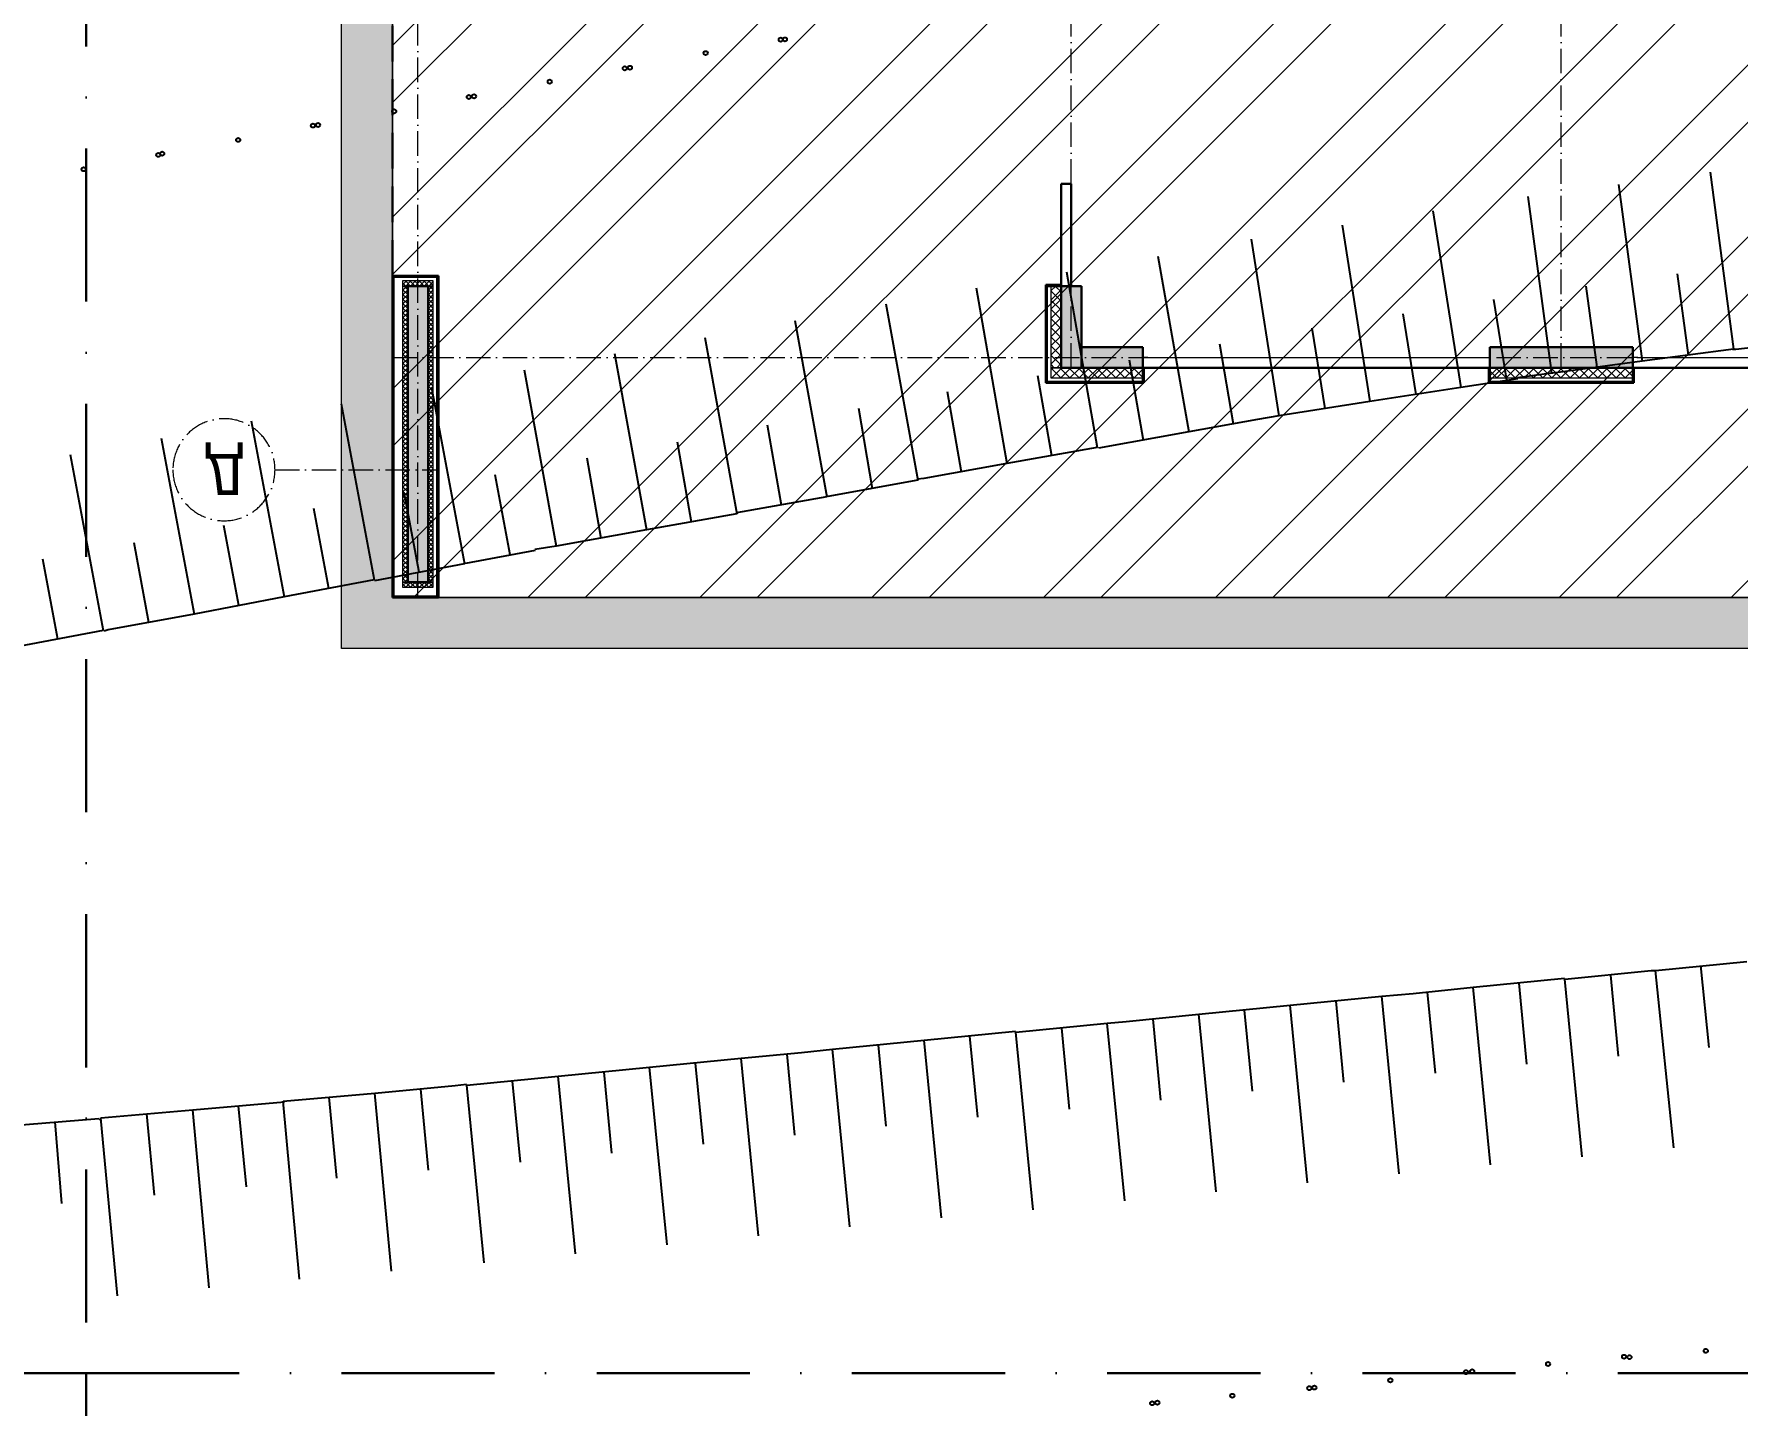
# Model space of a CAD drawing. Header units: millimetres. Extents: x 1353783 to 6492029790, y -7276956 to -512500.
# Drawn here: x 9990460 to 9993798, y -2828566 to -2825878 of the extents above; entities that cross this region are included whole.
import ezdxf

# ---------------------------------------------------------------- set-up
doc = ezdxf.new("R2010")
doc.units = ezdxf.units.MM
for name, pattern in [('( Dashed )', [0.75, 0.5, -0.25]), ('482 Границы районов', [5, 3, -1, 0, -1]), ('ACAD_ISO10W100', [18, 12, -3, 0, -3]), ('CONTI', [0]), ('осевая', [50.8, 31.75, -6.35, 6.35, -6.35])]:
    doc.linetypes.add(name, pattern=pattern)
doc.layers.get('0').update_dxf_attribs({"lineweight": 5})
for name, color, linetype, lineweight in [('!A-DIAFRAGM типовой', 142, 'Continuous', 0), ('7земля', 7, 'Continuous', 30), ('DIAFRAGM', 46, 'Continuous', 30), ('INSULATION', 81, 'Continuous', 5), ('Ар-окна', 5, 'Continuous', 9), ('ГП-Граница учасика ИЖС', 3, 'Continuous', 5), ('ГП-Тратуар', 3, 'Continuous', 5), ('оси', 231, 'осевая', 9)]:
    doc.layers.add(name, color=color, linetype=linetype, lineweight=lineweight)
for name, color, linetype in [('SIT_LРЕЛЬЕФ', 7, 'CONTI'), ('Заливка', 7, 'Continuous'), ('РЕЛЬЕФ', 7, 'CONTI')]:
    doc.layers.add(name, color=color, linetype=linetype)
doc.styles.add('GOST Common', font='', dxfattribs={"height": 3})
doc.styles.get('GOST Common').set_extended_font_data('GOST Common')

# ---------------------------------------------------------------- blocks, each defined once
blk = doc.blocks.new('амвамвам')
at = {"lineweight": 30, "ltscale": 100, "true_color": 0x939598}
h = blk.add_hatch(color=252, dxfattribs=at)
h.dxf.hatch_style = 1
h.paths.add_polyline_path([(9923280, -3525392), (9923280, -3524892), (9918930, -3524892), (9918930, -3525392)], flags=17)
h.paths.add_polyline_path([(9926080, -3525392), (9926080, -3524892), (9937530, -3524892), (9937530, -3539792), (9912030, -3539792), (9911530, -3539792), (9911530, -3522392), (9912030, -3522392), (9912030, -3539292), (9937030, -3539292), (9937030, -3525392)])
at = {"color": 251, "lineweight": 15, "ltscale": 100, "true_color": 0x636466}
blk.add_lwpolyline([(9926080, -3525392), (9926080, -3524892), (9937530, -3524892), (9937530, -3539792), (9912030, -3539792), (9911530, -3539792), (9911530, -3522392), (9912030, -3522392), (9912030, -3539292), (9937030, -3539292), (9937030, -3525392)], close=True, dxfattribs=at)
blk = doc.blocks.new('ТИП-3')
at = {"layer": '!A-DIAFRAGM типовой', "lineweight": 0, "ltscale": 100, "true_color": 0x000000}
h = blk.add_hatch(color=18, dxfattribs=at)
h.dxf.hatch_style = 1
h.paths.add_polyline_path([(10363114, -2871481), (10363314, -2871481), (10363314, -2868581), (10363114, -2868581)])
h = blk.add_hatch(color=18, dxfattribs=at)
h.dxf.hatch_style = 1
h.paths.add_polyline_path([(10369514, -2871481), (10369714, -2871481), (10369714, -2870681), (10369514, -2870681)])
h = blk.add_hatch(color=18, dxfattribs=at)
h.dxf.hatch_style = 1
h.paths.add_polyline_path([(10369714, -2870681), (10369714, -2870881), (10370314, -2870881), (10370314, -2870681)])
h = blk.add_hatch(color=18, dxfattribs=at)
h.dxf.hatch_style = 1
h.paths.add_polyline_path([(10373714, -2870681), (10373714, -2870881), (10375114, -2870881), (10375114, -2870681)])
at = {"layer": '7земля', "color": 18, "lineweight": 30, "ltscale": 100, "true_color": 0x000000}
for p, q in [((10362964, -2868431), (10363414, -2868431)), ((10362964, -2871581), (10362964, -2868431)), ((10362974, -2868441), (10363404, -2868441)), ((10362974, -2871571), (10362974, -2868441)), ((10363404, -2868441), (10363404, -2871571)), ((10363414, -2868431), (10363414, -2871581)), ((10370324, -2870531), (10369364, -2870531)), ((10369364, -2870531), (10369364, -2871491)), ((10370314, -2870541), (10369374, -2870541)), ((10369374, -2870541), (10369374, -2871481)), ((10370314, -2870681), (10370314, -2870541)), ((10370324, -2870681), (10370324, -2870531)), ((10375124, -2870531), (10373704, -2870531)), ((10373704, -2870531), (10373704, -2870681)), ((10375114, -2870541), (10373714, -2870541)), ((10373714, -2870541), (10373714, -2870681)), ((10375114, -2870681), (10375114, -2870541)), ((10375124, -2870681), (10375124, -2870531)), ((10370314, -2870681), (10370364, -2870681)), ((10373664, -2870681), (10370364, -2870681)), ((10373714, -2870681), (10373664, -2870681)), ((10375114, -2870681), (10375164, -2870681)), ((10377964, -2870681), (10375164, -2870681)), ((10369364, -2871491), (10369514, -2871491)), ((10369374, -2871481), (10369514, -2871481)), ((10369514, -2871531), (10369514, -2871481)), ((10369514, -2871481), (10369614, -2871481)), ((10369514, -2871531), (10369514, -2872431)), ((10369614, -2871481), (10369614, -2871531)), ((10369614, -2872431), (10369614, -2871531)), ((10363414, -2871581), (10362964, -2871581)), ((10363404, -2871571), (10362974, -2871571)), ((10369514, -2872431), (10369514, -2872481)), ((10369514, -2872481), (10369614, -2872481)), ((10369614, -2872481), (10369614, -2872431))]:
    blk.add_line(p, q, dxfattribs=at)
at = {"layer": '7земля', "color": 18, "linetype": '( Dashed )', "lineweight": 20, "ltscale": 700, "true_color": 0x000000}
blk.add_line((10363414, -2868431), (10387514, -2868431), dxfattribs=at)
at = {"layer": '7земля', "color": 18, "linetype": '( Dashed )', "lineweight": 30, "ltscale": 700, "true_color": 0x000000}
blk.add_line((10362964, -2871581), (10362964, -2874881), dxfattribs=at)
at = {"layer": 'DIAFRAGM', "color": 18, "ltscale": 0.5, "true_color": 0x000000}
for p, q in [((10363314, -2868581), (10363114, -2868581)), ((10363114, -2868581), (10363114, -2871481)), ((10363314, -2871481), (10363314, -2868581)), ((10369714, -2870681), (10369514, -2870681)), ((10369514, -2870681), (10369514, -2871481)), ((10369714, -2871481), (10369714, -2870681)), ((10369714, -2870681), (10369714, -2870881)), ((10370314, -2870681), (10369714, -2870681)), ((10370314, -2870881), (10370314, -2870681)), ((10373714, -2870681), (10373714, -2870881)), ((10375114, -2870681), (10373714, -2870681)), ((10375114, -2870881), (10375114, -2870681)), ((10369714, -2870881), (10370314, -2870881)), ((10373714, -2870881), (10375114, -2870881)), ((10363114, -2871481), (10363314, -2871481)), ((10369514, -2871481), (10369714, -2871481))]:
    blk.add_line(p, q, dxfattribs=at)
at = {"layer": 'INSULATION', "color": 18, "linetype": 'Continuous', "ltscale": 0.5, "true_color": 0x000000}
for p, q in [((10363064, -2868563), (10363096, -2868531)), ((10363064, -2868544), (10363101, -2868581)), ((10363091, -2868581), (10363141, -2868531)), ((10363096, -2868531), (10363146, -2868581)), ((10363136, -2868581), (10363186, -2868531)), ((10363141, -2868531), (10363191, -2868581)), ((10363181, -2868581), (10363231, -2868531)), ((10363186, -2868531), (10363236, -2868581)), ((10363226, -2868581), (10363276, -2868531)), ((10363231, -2868531), (10363281, -2868581)), ((10363271, -2868581), (10363321, -2868531)), ((10363276, -2868531), (10363326, -2868581)), ((10363316, -2868581), (10363364, -2868532)), ((10363321, -2868531), (10363364, -2868574)), ((10363101, -2868581), (10363064, -2868618)), ((10363064, -2868608), (10363114, -2868658)), ((10363114, -2868613), (10363064, -2868663)), ((10363064, -2868653), (10363114, -2868703)), ((10363114, -2868658), (10363064, -2868708)), ((10363064, -2868698), (10363114, -2868748)), ((10363114, -2868703), (10363064, -2868753)), ((10363082, -2868581), (10363114, -2868613)), ((10363351, -2868581), (10363314, -2868618)), ((10363314, -2868608), (10363364, -2868658)), ((10363364, -2868613), (10363314, -2868663)), ((10363314, -2868653), (10363364, -2868703)), ((10363364, -2868658), (10363314, -2868708)), ((10363314, -2868698), (10363364, -2868748)), ((10363364, -2868703), (10363314, -2868753)), ((10363332, -2868581), (10363364, -2868613)), ((10363361, -2868581), (10363364, -2868577)), ((10363064, -2868742), (10363114, -2868792)), ((10363114, -2868748), (10363064, -2868798)), ((10363064, -2868787), (10363114, -2868837)), ((10363114, -2868792), (10363064, -2868842)), ((10363064, -2868832), (10363114, -2868882)), ((10363114, -2868837), (10363064, -2868887)), ((10363064, -2868877), (10363114, -2868927)), ((10363114, -2868882), (10363064, -2868932)), ((10363314, -2868742), (10363364, -2868792)), ((10363364, -2868748), (10363314, -2868798)), ((10363314, -2868787), (10363364, -2868837)), ((10363364, -2868792), (10363314, -2868842)), ((10363314, -2868832), (10363364, -2868882)), ((10363364, -2868837), (10363314, -2868887)), ((10363314, -2868877), (10363364, -2868927)), ((10363364, -2868882), (10363314, -2868932)), ((10363064, -2868922), (10363114, -2868972)), ((10363114, -2868927), (10363064, -2868977)), ((10363064, -2868967), (10363114, -2869017)), ((10363114, -2868972), (10363064, -2869022)), ((10363064, -2869012), (10363114, -2869062)), ((10363114, -2869017), (10363064, -2869067)), ((10363064, -2869057), (10363114, -2869107)), ((10363314, -2868922), (10363364, -2868972)), ((10363364, -2868927), (10363314, -2868977)), ((10363314, -2868967), (10363364, -2869017)), ((10363364, -2868972), (10363314, -2869022)), ((10363314, -2869012), (10363364, -2869062)), ((10363364, -2869017), (10363314, -2869067)), ((10363314, -2869057), (10363364, -2869107)), ((10363114, -2869062), (10363064, -2869112)), ((10363064, -2869102), (10363114, -2869152)), ((10363114, -2869107), (10363064, -2869157)), ((10363064, -2869147), (10363114, -2869197)), ((10363114, -2869152), (10363064, -2869202)), ((10363064, -2869191), (10363114, -2869241)), ((10363114, -2869197), (10363064, -2869247)), ((10363364, -2869062), (10363314, -2869112)), ((10363314, -2869102), (10363364, -2869152)), ((10363364, -2869107), (10363314, -2869157)), ((10363314, -2869147), (10363364, -2869197)), ((10363364, -2869152), (10363314, -2869202)), ((10363314, -2869191), (10363364, -2869241)), ((10363364, -2869197), (10363314, -2869247)), ((10363064, -2869236), (10363114, -2869286)), ((10363114, -2869241), (10363064, -2869291)), ((10363064, -2869281), (10363114, -2869331)), ((10363114, -2869286), (10363064, -2869336)), ((10363064, -2869326), (10363114, -2869376)), ((10363114, -2869331), (10363064, -2869381)), ((10363064, -2869371), (10363114, -2869421)), ((10363114, -2869376), (10363064, -2869426)), ((10363314, -2869236), (10363364, -2869286)), ((10363364, -2869241), (10363314, -2869291)), ((10363314, -2869281), (10363364, -2869331)), ((10363364, -2869286), (10363314, -2869336)), ((10363314, -2869326), (10363364, -2869376)), ((10363364, -2869331), (10363314, -2869381)), ((10363314, -2869371), (10363364, -2869421)), ((10363364, -2869376), (10363314, -2869426)), ((10363064, -2869416), (10363114, -2869466)), ((10363114, -2869421), (10363064, -2869471)), ((10363064, -2869461), (10363114, -2869511)), ((10363114, -2869466), (10363064, -2869516)), ((10363064, -2869506), (10363114, -2869556)), ((10363114, -2869511), (10363064, -2869561)), ((10363064, -2869551), (10363114, -2869601)), ((10363114, -2869556), (10363064, -2869606)), ((10363314, -2869416), (10363364, -2869466)), ((10363364, -2869421), (10363314, -2869471)), ((10363314, -2869461), (10363364, -2869511)), ((10363364, -2869466), (10363314, -2869516)), ((10363314, -2869506), (10363364, -2869556)), ((10363364, -2869511), (10363314, -2869561)), ((10363314, -2869551), (10363364, -2869601)), ((10363364, -2869556), (10363314, -2869606)), ((10363064, -2869596), (10363114, -2869646)), ((10363114, -2869601), (10363064, -2869651)), ((10363064, -2869641), (10363114, -2869691)), ((10363114, -2869646), (10363064, -2869696)), ((10363064, -2869685), (10363114, -2869735)), ((10363114, -2869691), (10363064, -2869741)), ((10363314, -2869596), (10363364, -2869646)), ((10363364, -2869601), (10363314, -2869651)), ((10363314, -2869641), (10363364, -2869691)), ((10363364, -2869646), (10363314, -2869696)), ((10363314, -2869685), (10363364, -2869735)), ((10363364, -2869691), (10363314, -2869741)), ((10363064, -2869730), (10363114, -2869780)), ((10363114, -2869735), (10363064, -2869785)), ((10363064, -2869775), (10363114, -2869825)), ((10363114, -2869780), (10363064, -2869830)), ((10363064, -2869820), (10363114, -2869870)), ((10363114, -2869825), (10363064, -2869875)), ((10363064, -2869865), (10363114, -2869915)), ((10363114, -2869870), (10363064, -2869920)), ((10363314, -2869730), (10363364, -2869780)), ((10363364, -2869735), (10363314, -2869785)), ((10363314, -2869775), (10363364, -2869825)), ((10363364, -2869780), (10363314, -2869830)), ((10363314, -2869820), (10363364, -2869870)), ((10363364, -2869825), (10363314, -2869875)), ((10363314, -2869865), (10363364, -2869915)), ((10363364, -2869870), (10363314, -2869920)), ((10363064, -2869910), (10363114, -2869960)), ((10363114, -2869915), (10363064, -2869965)), ((10363064, -2869955), (10363114, -2870005)), ((10363114, -2869960), (10363064, -2870010)), ((10363064, -2870000), (10363114, -2870050)), ((10363114, -2870005), (10363064, -2870055)), ((10363064, -2870045), (10363114, -2870095)), ((10363114, -2870050), (10363064, -2870100)), ((10363314, -2869910), (10363364, -2869960)), ((10363364, -2869915), (10363314, -2869965)), ((10363314, -2869955), (10363364, -2870005)), ((10363364, -2869960), (10363314, -2870010)), ((10363314, -2870000), (10363364, -2870050)), ((10363364, -2870005), (10363314, -2870055)), ((10363314, -2870045), (10363364, -2870095)), ((10363364, -2870050), (10363314, -2870100)), ((10363064, -2870090), (10363114, -2870140)), ((10363114, -2870095), (10363064, -2870145)), ((10363064, -2870134), (10363114, -2870184)), ((10363114, -2870140), (10363064, -2870190)), ((10363064, -2870179), (10363114, -2870229)), ((10363114, -2870184), (10363064, -2870234)), ((10363064, -2870224), (10363114, -2870274)), ((10363314, -2870090), (10363364, -2870140)), ((10363364, -2870095), (10363314, -2870145)), ((10363314, -2870134), (10363364, -2870184)), ((10363364, -2870140), (10363314, -2870190)), ((10363314, -2870179), (10363364, -2870229)), ((10363364, -2870184), (10363314, -2870234)), ((10363314, -2870224), (10363364, -2870274)), ((10363114, -2870229), (10363064, -2870279)), ((10363064, -2870269), (10363114, -2870319)), ((10363114, -2870274), (10363064, -2870324)), ((10363064, -2870314), (10363114, -2870364)), ((10363114, -2870319), (10363064, -2870369)), ((10363064, -2870359), (10363114, -2870409)), ((10363114, -2870364), (10363064, -2870414)), ((10363364, -2870229), (10363314, -2870279)), ((10363314, -2870269), (10363364, -2870319)), ((10363364, -2870274), (10363314, -2870324)), ((10363314, -2870314), (10363364, -2870364)), ((10363364, -2870319), (10363314, -2870369)), ((10363314, -2870359), (10363364, -2870409)), ((10363364, -2870364), (10363314, -2870414)), ((10363064, -2870404), (10363114, -2870454)), ((10363114, -2870409), (10363064, -2870459)), ((10363064, -2870449), (10363114, -2870499)), ((10363114, -2870454), (10363064, -2870504)), ((10363064, -2870494), (10363114, -2870544)), ((10363114, -2870499), (10363064, -2870549)), ((10363064, -2870539), (10363114, -2870589)), ((10363114, -2870544), (10363064, -2870594)), ((10363314, -2870404), (10363364, -2870454)), ((10363364, -2870409), (10363314, -2870459)), ((10363314, -2870449), (10363364, -2870499)), ((10363364, -2870454), (10363314, -2870504)), ((10363314, -2870494), (10363364, -2870544)), ((10363364, -2870499), (10363314, -2870549)), ((10363314, -2870539), (10363364, -2870589)), ((10363364, -2870544), (10363314, -2870594)), ((10363064, -2870583), (10363114, -2870633)), ((10363114, -2870589), (10363064, -2870639)), ((10363064, -2870628), (10363114, -2870678)), ((10363114, -2870633), (10363064, -2870683)), ((10363064, -2870673), (10363114, -2870723)), ((10363114, -2870678), (10363064, -2870728)), ((10363064, -2870718), (10363114, -2870768)), ((10363114, -2870723), (10363064, -2870773)), ((10363314, -2870583), (10363364, -2870633)), ((10363364, -2870589), (10363314, -2870639)), ((10363314, -2870628), (10363364, -2870678)), ((10363364, -2870633), (10363314, -2870683)), ((10363314, -2870673), (10363364, -2870723)), ((10363364, -2870678), (10363314, -2870728)), ((10363314, -2870718), (10363364, -2870768)), ((10363364, -2870723), (10363314, -2870773)), ((10369414, -2870588), (10369422, -2870581)), ((10369414, -2870678), (10369511, -2870581)), ((10369414, -2870663), (10369432, -2870681)), ((10369414, -2870714), (10369448, -2870681)), ((10369414, -2870804), (10369514, -2870704)), ((10369514, -2870814), (10369414, -2870714)), ((10369422, -2870581), (10369522, -2870681)), ((10369514, -2870725), (10369471, -2870681)), ((10369501, -2870681), (10369601, -2870581)), ((10369511, -2870581), (10369611, -2870681)), ((10369591, -2870681), (10369691, -2870581)), ((10369601, -2870581), (10369701, -2870681)), ((10369681, -2870681), (10369781, -2870581)), ((10369691, -2870581), (10369791, -2870681)), ((10369771, -2870681), (10369871, -2870581)), ((10369781, -2870581), (10369881, -2870681)), ((10369860, -2870681), (10369960, -2870581)), ((10369871, -2870581), (10369971, -2870681)), ((10369950, -2870681), (10370050, -2870581)), ((10369960, -2870581), (10370060, -2870681)), ((10370040, -2870681), (10370140, -2870581)), ((10370050, -2870581), (10370150, -2870681)), ((10370130, -2870681), (10370230, -2870581)), ((10370140, -2870581), (10370240, -2870681)), ((10370220, -2870681), (10370314, -2870586)), ((10370230, -2870581), (10370314, -2870665)), ((10370309, -2870681), (10370314, -2870676)), ((10373714, -2870649), (10373783, -2870581)), ((10373714, -2870602), (10373793, -2870681)), ((10373773, -2870681), (10373873, -2870581)), ((10373783, -2870581), (10373883, -2870681)), ((10373862, -2870681), (10373962, -2870581)), ((10373873, -2870581), (10373973, -2870681)), ((10373952, -2870681), (10374052, -2870581)), ((10373962, -2870581), (10374062, -2870681)), ((10374042, -2870681), (10374142, -2870581)), ((10374052, -2870581), (10374152, -2870681)), ((10374132, -2870681), (10374232, -2870581)), ((10374142, -2870581), (10374242, -2870681)), ((10374222, -2870681), (10374322, -2870581)), ((10374232, -2870581), (10374332, -2870681)), ((10374311, -2870681), (10374411, -2870581)), ((10374322, -2870581), (10374422, -2870681)), ((10374401, -2870681), (10374501, -2870581)), ((10374411, -2870581), (10374511, -2870681)), ((10374491, -2870681), (10374591, -2870581)), ((10374501, -2870581), (10374601, -2870681)), ((10374581, -2870681), (10374681, -2870581)), ((10374591, -2870581), (10374691, -2870681)), ((10374671, -2870681), (10374771, -2870581)), ((10374681, -2870581), (10374781, -2870681)), ((10374760, -2870681), (10374860, -2870581)), ((10374771, -2870581), (10374871, -2870681)), ((10374850, -2870681), (10374950, -2870581)), ((10374860, -2870581), (10374960, -2870681)), ((10374940, -2870681), (10375040, -2870581)), ((10374950, -2870581), (10375050, -2870681)), ((10375030, -2870681), (10375114, -2870596)), ((10375040, -2870581), (10375114, -2870655)), ((10363064, -2870763), (10363114, -2870813)), ((10363114, -2870768), (10363064, -2870818)), ((10363064, -2870808), (10363114, -2870858)), ((10363114, -2870813), (10363064, -2870863)), ((10363064, -2870853), (10363114, -2870903)), ((10363114, -2870858), (10363064, -2870908)), ((10363314, -2870763), (10363364, -2870813)), ((10363364, -2870768), (10363314, -2870818)), ((10363314, -2870808), (10363364, -2870858)), ((10363364, -2870813), (10363314, -2870863)), ((10363314, -2870853), (10363364, -2870903)), ((10363364, -2870858), (10363314, -2870908)), ((10369414, -2870894), (10369514, -2870794)), ((10369514, -2870904), (10369414, -2870804)), ((10369414, -2870984), (10369514, -2870884)), ((10369514, -2870994), (10369414, -2870894)), ((10363064, -2870898), (10363114, -2870948)), ((10363114, -2870903), (10363064, -2870953)), ((10363064, -2870943), (10363114, -2870993)), ((10363114, -2870948), (10363064, -2870998)), ((10363064, -2870988), (10363114, -2871038)), ((10363114, -2870993), (10363064, -2871043)), ((10363064, -2871032), (10363114, -2871082)), ((10363114, -2871038), (10363064, -2871088)), ((10363314, -2870898), (10363364, -2870948)), ((10363364, -2870903), (10363314, -2870953)), ((10363314, -2870943), (10363364, -2870993)), ((10363364, -2870948), (10363314, -2870998)), ((10363314, -2870988), (10363364, -2871038)), ((10363364, -2870993), (10363314, -2871043)), ((10363314, -2871032), (10363364, -2871082)), ((10363364, -2871038), (10363314, -2871088)), ((10369414, -2871074), (10369514, -2870974)), ((10369514, -2871084), (10369414, -2870984)), ((10369414, -2871163), (10369514, -2871063)), ((10363064, -2871077), (10363114, -2871127)), ((10363114, -2871082), (10363064, -2871132)), ((10363064, -2871122), (10363114, -2871172)), ((10363114, -2871127), (10363064, -2871177)), ((10363064, -2871167), (10363114, -2871217)), ((10363114, -2871172), (10363064, -2871222)), ((10363064, -2871212), (10363114, -2871262)), ((10363114, -2871217), (10363064, -2871267)), ((10363314, -2871077), (10363364, -2871127)), ((10363364, -2871082), (10363314, -2871132)), ((10363314, -2871122), (10363364, -2871172)), ((10363364, -2871127), (10363314, -2871177)), ((10363314, -2871167), (10363364, -2871217)), ((10363364, -2871172), (10363314, -2871222)), ((10363314, -2871212), (10363364, -2871262)), ((10363364, -2871217), (10363314, -2871267)), ((10369514, -2871174), (10369414, -2871074)), ((10369414, -2871253), (10369514, -2871153)), ((10369514, -2871263), (10369414, -2871163)), ((10363064, -2871257), (10363114, -2871307)), ((10363114, -2871262), (10363064, -2871312)), ((10363064, -2871302), (10363114, -2871352)), ((10363114, -2871307), (10363064, -2871357)), ((10363064, -2871347), (10363114, -2871397)), ((10363114, -2871352), (10363064, -2871402)), ((10363064, -2871392), (10363114, -2871442)), ((10363114, -2871397), (10363064, -2871447)), ((10363314, -2871257), (10363364, -2871307)), ((10363364, -2871262), (10363314, -2871312)), ((10363314, -2871302), (10363364, -2871352)), ((10363364, -2871307), (10363314, -2871357)), ((10363314, -2871347), (10363364, -2871397)), ((10363364, -2871352), (10363314, -2871402)), ((10363314, -2871392), (10363364, -2871442)), ((10363364, -2871397), (10363314, -2871447)), ((10369414, -2871343), (10369514, -2871243)), ((10369514, -2871353), (10369414, -2871253)), ((10369414, -2871433), (10369514, -2871333)), ((10369514, -2871443), (10369414, -2871343)), ((10363064, -2871437), (10363109, -2871481)), ((10363064, -2871513), (10363096, -2871481)), ((10363064, -2871494), (10363101, -2871531)), ((10363114, -2871442), (10363075, -2871481)), ((10363091, -2871531), (10363141, -2871481)), ((10363096, -2871481), (10363146, -2871531)), ((10363136, -2871531), (10363186, -2871481)), ((10363141, -2871481), (10363191, -2871531)), ((10363181, -2871531), (10363231, -2871481)), ((10363186, -2871481), (10363236, -2871531)), ((10363226, -2871531), (10363276, -2871481)), ((10363231, -2871481), (10363281, -2871531)), ((10363271, -2871531), (10363321, -2871481)), ((10363276, -2871481), (10363326, -2871531)), ((10363314, -2871437), (10363359, -2871481)), ((10363316, -2871531), (10363364, -2871482)), ((10363321, -2871481), (10363364, -2871524)), ((10363364, -2871442), (10363325, -2871481)), ((10363361, -2871531), (10363364, -2871527)), ((10369462, -2871481), (10369414, -2871433)), ((10369456, -2871481), (10369514, -2871423))]:
    blk.add_line(p, q, dxfattribs=at)
at = {"layer": 'INSULATION', "color": 18, "ltscale": 0.5, "true_color": 0x000000}
for p, q in [((10363064, -2868581), (10363064, -2868531)), ((10363064, -2868531), (10363364, -2868531)), ((10363364, -2868531), (10363364, -2868581)), ((10363064, -2871481), (10363064, -2868581)), ((10363064, -2868581), (10363114, -2868581)), ((10363364, -2868581), (10363064, -2868581)), ((10363114, -2868581), (10363114, -2871481)), ((10363314, -2871481), (10363314, -2868581)), ((10363314, -2868581), (10363364, -2868581)), ((10363364, -2868581), (10363364, -2871481)), ((10369414, -2870681), (10369414, -2870581)), ((10369414, -2870581), (10370314, -2870581)), ((10369414, -2870681), (10369514, -2870681)), ((10369414, -2871481), (10369414, -2870681)), ((10370314, -2870681), (10369414, -2870681)), ((10369514, -2870681), (10369514, -2871481)), ((10370314, -2870581), (10370314, -2870681)), ((10373714, -2870681), (10373714, -2870581)), ((10373714, -2870581), (10375114, -2870581)), ((10375114, -2870681), (10373714, -2870681)), ((10375114, -2870581), (10375114, -2870681)), ((10363114, -2871481), (10363064, -2871481)), ((10363064, -2871531), (10363064, -2871481)), ((10363064, -2871481), (10363364, -2871481)), ((10363364, -2871531), (10363064, -2871531)), ((10363364, -2871481), (10363314, -2871481)), ((10363364, -2871481), (10363364, -2871531)), ((10369514, -2871481), (10369414, -2871481))]:
    blk.add_line(p, q, dxfattribs=at)
at = {"layer": 'Ар-окна', "color": 18, "lineweight": 5, "true_color": 0x000000}
for p, q in [((10370314, -2870781), (10370314, -2870681)), ((10373714, -2870781), (10373714, -2870681)), ((10375114, -2870781), (10375114, -2870681)), ((10370364, -2870781), (10370314, -2870781)), ((10370364, -2870781), (10373664, -2870781)), ((10373664, -2870781), (10373714, -2870781)), ((10375164, -2870781), (10375114, -2870781)), ((10375164, -2870781), (10377964, -2870781))]:
    blk.add_line(p, q, dxfattribs=at)
at = {"layer": 'оси', "color": 251, "linetype": 'ACAD_ISO10W100', "lineweight": 13, "ltscale": 20, "true_color": 0x636466}
for p, q in [((10363214, -2868431), (10363214, -2883281)), ((10361814, -2869681), (10363414, -2869681)), ((10369614, -2870681), (10369614, -2882331)), ((10374414, -2870681), (10374414, -2882331)), ((10362964, -2870781), (10379014, -2870781))]:
    blk.add_line(p, q, dxfattribs=at)
blk.add_circle((10361314, -2869681), 500, dxfattribs=at)
at = {"layer": 'оси', "color": 251, "linetype": 'ACAD_ISO10W100', "lineweight": 13, "ltscale": 20, "true_color": 0x636466, "insert": (10361320, -2869435), "char_height": 400, "width": 158.4, "attachment_point": 2, "line_spacing_factor": 1.016949, "style": 'GOST Common'}
blk.add_mtext('{\\fArial|b0|i0|c204|p34;Д}', dxfattribs=at)
blk = doc.blocks.new('оо')
at = {"layer": 'SIT_LРЕЛЬЕФ', "color": 9, "true_color": 0xc7c8ca}
for p, q in [((222884.863, -3431717.782), (222884.643, -3431719.522)), ((222885.763, -3431717.902), (222885.543, -3431719.642)), ((222886.653, -3431718.012), (222886.433, -3431719.752)), ((222887.543, -3431718.122), (222887.323, -3431719.862)), ((222888.433, -3431718.242), (222888.213, -3431719.982)), ((222889.353, -3431718.352), (222889.123, -3431720.092)), ((222890.243, -3431718.472), (222890.013, -3431720.212)), ((222884.293, -3431718.672), (222884.193, -3431719.462)), ((222891.133, -3431718.592), (222890.903, -3431720.332)), ((222885.193, -3431718.792), (222885.093, -3431719.582)), ((222892.023, -3431718.702), (222891.793, -3431720.442)), ((222892.923, -3431718.822), (222892.693, -3431720.562)), ((222886.083, -3431718.902), (222885.983, -3431719.692)), ((222886.973, -3431719.012), (222886.873, -3431719.802)), ((222893.813, -3431718.942), (222893.573, -3431720.672)), ((222887.863, -3431719.132), (222887.763, -3431719.922)), ((222894.703, -3431719.062), (222894.463, -3431720.792)), ((222888.763, -3431719.242), (222888.663, -3431720.032)), ((222895.603, -3431719.192), (222895.363, -3431720.922)), ((222896.523, -3431719.312), (222896.253, -3431721.042)), ((222884.643, -3431719.522), (222883.753, -3431719.412)), ((222889.673, -3431719.362), (222889.563, -3431720.152)), ((222890.563, -3431719.482), (222890.453, -3431720.272)), ((222897.413, -3431719.452), (222897.143, -3431721.182)), ((222884.693, -3431719.532), (222884.653, -3431719.532)), ((222885.543, -3431719.642), (222884.693, -3431719.532)), ((222886.433, -3431719.752), (222885.543, -3431719.642)), ((222891.453, -3431719.592), (222891.343, -3431720.382)), ((222898.303, -3431719.592), (222898.033, -3431721.322)), ((222887.323, -3431719.862), (222886.433, -3431719.752)), ((222892.353, -3431719.712), (222892.243, -3431720.502)), ((222893.233, -3431719.822), (222893.123, -3431720.612)), ((222899.233, -3431719.742), (222898.923, -3431721.462)), ((222888.213, -3431719.982), (222887.323, -3431719.872)), ((222888.913, -3431720.072), (222888.223, -3431719.982)), ((222894.123, -3431719.942), (222894.013, -3431720.732)), ((222900.113, -3431719.902), (222899.803, -3431721.622)), ((222889.123, -3431720.092), (222888.913, -3431720.062)), ((222890.013, -3431720.212), (222889.123, -3431720.092)), ((222895.023, -3431720.072), (222894.913, -3431720.862)), ((222901.003, -3431720.062), (222900.693, -3431721.782)), ((222890.903, -3431720.332), (222890.013, -3431720.212)), ((222891.793, -3431720.442), (222890.903, -3431720.322)), ((222895.913, -3431720.192), (222895.803, -3431720.982)), ((222896.823, -3431720.322), (222896.703, -3431721.112)), ((222892.693, -3431720.562), (222891.803, -3431720.442)), ((222897.713, -3431720.462), (222897.593, -3431721.252)), ((222892.753, -3431720.562), (222892.693, -3431720.552)), ((222893.573, -3431720.672), (222892.753, -3431720.562)), ((222894.463, -3431720.792), (222893.573, -3431720.672)), ((222898.603, -3431720.602), (222898.483, -3431721.392)), ((222895.363, -3431720.922), (222894.473, -3431720.802)), ((222899.503, -3431720.752), (222899.363, -3431721.542)), ((222896.043, -3431721.012), (222895.363, -3431720.922)), ((222896.253, -3431721.042), (222896.043, -3431721.012)), ((222900.393, -3431720.912), (222900.253, -3431721.702)), ((222897.143, -3431721.182), (222896.253, -3431721.042)), ((222898.033, -3431721.322), (222897.143, -3431721.182)), ((222898.593, -3431721.412), (222898.033, -3431721.322)), ((222898.923, -3431721.462), (222898.593, -3431721.402)), ((222899.803, -3431721.622), (222898.913, -3431721.462)), ((222900.693, -3431721.782), (222899.803, -3431721.622)), ((222900.713, -3431721.792), (222900.683, -3431721.782)), ((222901.563, -3431721.962), (222900.713, -3431721.792)), ((222882.283, -3431723.862), (222883.143, -3431724.062)), ((222882.543, -3431724.742), (222882.723, -3431723.962)), ((222882.783, -3431725.772), (222883.163, -3431724.062)), ((222883.143, -3431724.072), (222883.163, -3431724.072)), ((222883.163, -3431724.062), (222884.043, -3431724.262)), ((222883.433, -3431724.942), (222883.603, -3431724.162)), ((222883.663, -3431725.972), (222884.043, -3431724.262)), ((222884.043, -3431724.262), (222884.923, -3431724.462)), ((222884.313, -3431725.142), (222884.483, -3431724.362)), ((222884.533, -3431726.162), (222884.913, -3431724.452)), ((222884.913, -3431724.452), (222885.793, -3431724.652)), ((222885.183, -3431725.332), (222885.353, -3431724.552)), ((222885.413, -3431726.362), (222885.793, -3431724.652)), ((222885.793, -3431724.652), (222886.563, -3431724.822)), ((222886.063, -3431725.532), (222886.233, -3431724.752)), ((222886.303, -3431726.562), (222886.673, -3431724.852)), ((222886.563, -3431724.822), (222886.673, -3431724.842)), ((222886.673, -3431724.852), (222887.553, -3431725.042)), ((222886.943, -3431725.732), (222887.113, -3431724.952)), ((222887.183, -3431726.752), (222887.553, -3431725.042)), ((222887.553, -3431725.042), (222888.433, -3431725.232)), ((222887.823, -3431725.922), (222887.993, -3431725.142)), ((222888.063, -3431726.942), (222888.433, -3431725.232)), ((222888.433, -3431725.232), (222889.313, -3431725.422)), ((222888.703, -3431726.112), (222888.873, -3431725.332)), ((222888.943, -3431727.132), (222889.313, -3431725.422)), ((222889.313, -3431725.422), (222889.893, -3431725.552)), ((222889.583, -3431726.302), (222889.753, -3431725.522)), ((222889.823, -3431727.322), (222890.193, -3431725.612)), ((222889.893, -3431725.552), (222890.193, -3431725.612)), ((222890.193, -3431725.612), (222891.073, -3431725.802)), ((222890.463, -3431726.492), (222890.633, -3431725.712)), ((222890.703, -3431727.512), (222891.073, -3431725.802)), ((222891.073, -3431725.802), (222891.953, -3431725.992)), ((222891.343, -3431726.682), (222891.513, -3431725.902)), ((222891.583, -3431727.712), (222891.953, -3431726.002)), ((222891.953, -3431726.002), (222892.833, -3431726.192)), ((222892.223, -3431726.882), (222892.393, -3431726.102)), ((222892.463, -3431727.902), (222892.833, -3431726.192)), ((222892.833, -3431726.192), (222893.013, -3431726.232)), ((222893.013, -3431726.232), (222893.713, -3431726.382)), ((222893.103, -3431727.072), (222893.273, -3431726.292)), ((222893.343, -3431728.092), (222893.713, -3431726.382)), ((222893.713, -3431726.382), (222894.593, -3431726.572)), ((222893.983, -3431727.262), (222894.153, -3431726.482)), ((222894.223, -3431728.282), (222894.593, -3431726.572)), ((222894.593, -3431726.572), (222895.473, -3431726.762)), ((222894.863, -3431727.452), (222895.033, -3431726.672)), ((222895.103, -3431728.472), (222895.473, -3431726.762)), ((222895.473, -3431726.762), (222895.773, -3431726.832)), ((222895.743, -3431727.642), (222895.913, -3431726.862)), ((222895.773, -3431726.832), (222896.353, -3431726.952)), ((222895.983, -3431728.662), (222896.353, -3431726.952)), ((222896.353, -3431726.952), (222897.233, -3431727.142)), ((222896.623, -3431727.832), (222896.793, -3431727.052)), ((222896.863, -3431728.862), (222897.233, -3431727.152)), ((222897.233, -3431727.152), (222898.063, -3431727.332)), ((222897.503, -3431728.032), (222897.673, -3431727.252)), ((222897.743, -3431729.052), (222898.103, -3431727.342)), ((222898.063, -3431727.332), (222898.103, -3431727.342)), ((222898.103, -3431727.342), (222898.983, -3431727.532)), ((222898.373, -3431728.222), (222898.543, -3431727.432))]:
    blk.add_line(p, q, dxfattribs=at)
for centre in [(222885.843, -3431715.162), (222886.583, -3431715.252), (222886.623, -3431715.252), (222887.373, -3431715.352), (222888.113, -3431715.442), (222888.163, -3431715.452), (222888.913, -3431715.552), (222889.653, -3431715.642), (222889.703, -3431715.652), (222890.453, -3431715.742), (222891.193, -3431715.842), (222891.243, -3431715.852), (222891.993, -3431715.942), (222892.733, -3431716.042), (222892.773, -3431716.052), (222892.113, -3431729.872), (222892.163, -3431729.882), (222892.883, -3431730.042), (222893.623, -3431730.202), (222893.673, -3431730.212), (222894.403, -3431730.372), (222895.133, -3431730.522), (222895.193, -3431730.532), (222895.923, -3431730.692), (222896.653, -3431730.852), (222896.703, -3431730.872), (222897.433, -3431731.042)]:
    blk.add_circle(centre, 0.02, dxfattribs=at)

msp = doc.modelspace()

# ---------------------------------------------------------------- hatches: boundary and pattern name
at = {"layer": 'Заливка', "lineweight": 13, "ltscale": 100}
h = msp.add_hatch(dxfattribs=at)
h.set_pattern_fill('ANSI31', color=5, scale=500)
h.set_pattern_definition([(45, (298297.6, 0), (-1122.53202, 1122.53202), [])])
edge = h.paths.add_edge_path()
edge.add_line((9993521.7, -2792997.2), (9997384.3, -2799850.2))
edge.add_arc((9991112, -2803385.5), 7200, 1.90921, 29.40719, ccw=False)
edge.add_line((9998308, -2803145.6), (9998562.4, -2810751.7))
edge.add_line((9998562.4, -2810751.7), (9998562.4, -2843655.4))
edge.add_arc((9991344.8, -2843654.6), 7217.6, 354.3683, 359.99312, ccw=False)
edge.add_line((9998527.5, -2844362.8), (9997354.7, -2855583.7))
edge.add_arc((9998546.4, -2855726.4), 1200.2, 173.1727, 265.2807)
edge.add_line((9998447.7, -2856922.5), (10009648, -2857846.4))
edge.add_arc((10009745.7, -2856650.3), 1200.1, 265.3316, 378.4962)
edge.add_line((10010883.8, -2856269.6), (10004063.5, -2835875.3))
edge.add_arc((10009188.6, -2833879.5), 5500, 181.1082, 201.2773, ccw=False)
edge.add_line((10003689.7, -2833985.8), (10002920.7, -2794236.1))
edge.add_arc((10001720.9, -2794259.3), 1200, 1.1082, 75.4144)
edge.add_line((10002023.1, -2793097.9), (10001343, -2792921))
edge.add_line((10001343, -2792921), (9994867.6, -2791246.2))
edge.add_arc((9994567.1, -2792408), 1200, 75.4992, 209.4072)
at = {"layer": 'Заливка', "lineweight": 5, "ltscale": 100, "true_color": 0xa3ffa3}
h = msp.add_hatch(dxfattribs=at)
h.set_pattern_fill('ANSI32', color=81, scale=25)
h.set_pattern_definition([(45, (329286.44, -5781.37), (-168.379802, 168.379802), []), (45, (329398.7, -5781.37), (-168.379802, 168.379802), [])])
h.paths.add_polyline_path([(9991162.4, -2824201.6), (9996162.4, -2824201.6), (9996162.4, -2826981.7), (9991162.4, -2826981.6)])

# ---------------------------------------------------------------- linework, layer by layer
at = {"layer": 'ГП-Граница учасика ИЖС', "color": 94, "linetype": '482 Границы районов', "lineweight": 30, "ltscale": 100}
for points in [[(9989962.4, -2823601.7), (9990562.4, -2823601.7), (9990562.4, -2828501.7), (9984362.4, -2828501.7), (9984362.4, -2823601.7), (9987152.4, -2823601.7)], [(9991162.4, -2823601.7), (9990562.4, -2823601.7), (9990562.4, -2828501.7), (9997062.4, -2828501.7), (9997062.4, -2823601.7), (9993972.4, -2823601.7)], [(9989962.4, -2832801.7), (9990562.4, -2832801.7), (9990562.4, -2828501.7), (9984362.4, -2828501.7), (9984362.4, -2832801.7), (9987112.4, -2832801.7)], [(9991162.4, -2832801.7), (9990562.4, -2832801.7), (9990562.4, -2828501.7), (9997062.4, -2828501.7), (9997062.4, -2832801.7), (9994012.4, -2832801.7)]]:
    msp.add_lwpolyline(points, dxfattribs=at)
at = {"layer": 'Заливка', "color": 81, "lineweight": 5, "ltscale": 100, "true_color": 0xa3ffa3}
msp.add_lwpolyline([(9991162.4, -2824201.6), (9996162.4, -2824201.6), (9996162.4, -2826981.7), (9991162.4, -2826981.7)], close=True, dxfattribs=at)

# ---------------------------------------------------------------- block references
at = {"color": 1, "lineweight": 30, "xscale": 0.1999999999999998, "yscale": 0.1999999999999998, "zscale": 0.1999999999999998, "rotation": 359.9999889757423}
msp.add_blockref('амвамвам', (8008756.4, -2119122.9), dxfattribs=at)
at = {"layer": 'ГП-Тратуар', "color": 3, "lineweight": 30, "xscale": -0.1999999999999998, "yscale": 0.2, "zscale": 0.2, "rotation": 179.9999889757423}
msp.add_blockref('ТИП-3', (7918569.4, -3400667.4), dxfattribs=at)
at = {"layer": 'РЕЛЬЕФ', "color": 240, "lineweight": 30, "true_color": 0xed1f24, "xscale": 200.0000000000001, "yscale": 200.0000000000001, "zscale": 200.0000000000001, "rotation": 17.80578495452471}
msp.add_blockref('оо', (-242329121, 637008728.1), dxfattribs=at)

doc.saveas('drawing.dxf')
